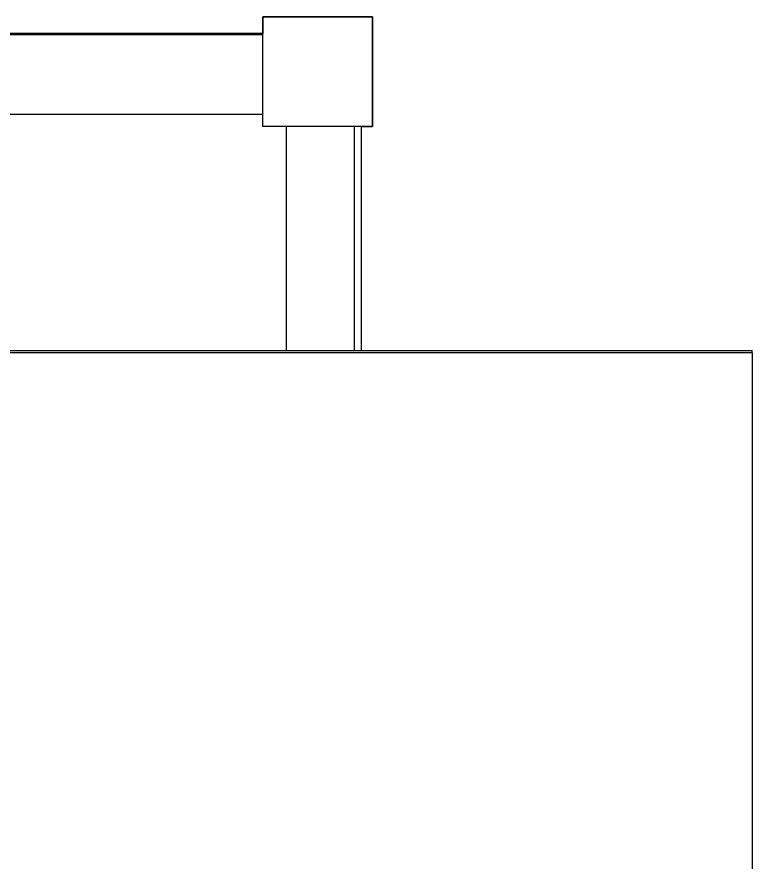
# Model space of a CAD drawing. Header units: millimetres. Extents: x -107267 to 109426, y -98906 to 83910.
# Drawn here: x 62450 to 63791, y 2606 to 4147 of the extents above; entities that cross this region are included whole.
import ezdxf

# ---------------------------------------------------------------- set-up
doc = ezdxf.new("R2010")
doc.units = ezdxf.units.MM
for name, color, linetype in [('Top (Plan) View-Paredes', 254, 'Continuous'), ('Top (Plan) View-Pilares estruturais', 255, 'Continuous'), ('Top (Plan) View-Pisos', 254, 'Continuous'), ('Top (Plan) View-Quadro estrutural', 255, 'Continuous'), ('Top (Plan) View-Telhados', 254, 'Continuous')]:
    doc.layers.add(name, color=color, linetype=linetype)

# ---------------------------------------------------------------- blocks, each defined once
blk = doc.blocks.new('*U231')
at = {"layer": 'Top (Plan) View-Pisos', "color": 0, "linetype": 'ByBlock', "lineweight": -2}
for p, q in [((162103.8, 165349.2), (161903.8, 165349.2)), ((161903.8, 165349.2), (161903.8, 165319.2)), ((162103.8, 165149.2), (162103.8, 165349.2)), ((161903.8, 165319.2), (158368.8, 165319.2)), ((162083.8, 165149.2), (162103.8, 165149.2)), ((162083.8, 164740.7), (162083.8, 165149.2))]:
    blk.add_line(p, q, dxfattribs=at)
blk = doc.blocks.new('*U233')
at = {"layer": 'Top (Plan) View-Quadro estrutural', "color": 0, "linetype": 'ByBlock', "lineweight": -2}
for p, q in [((162071.3, 165149.2), (161946.3, 165149.2)), ((161946.3, 165149.2), (161946.3, 164740.7)), ((162071.3, 164740.7), (162071.3, 165149.2))]:
    blk.add_line(p, q, dxfattribs=at)
blk = doc.blocks.new('*U234')
at = {"layer": 'Top (Plan) View-Pilares estruturais', "color": 0, "linetype": 'ByBlock', "lineweight": -2}
for p, q in [((161903.8, 165349.2), (162103.8, 165349.2)), ((161903.8, 165149.2), (161903.8, 165349.2)), ((162103.8, 165349.2), (162103.8, 165149.2)), ((162103.8, 165149.2), (161903.8, 165149.2))]:
    blk.add_line(p, q, dxfattribs=at)
blk = doc.blocks.new('*U235')
at = {"layer": 'Top (Plan) View-Quadro estrutural', "color": 0, "linetype": 'ByBlock', "lineweight": -2}
for p, q in [((161903.8, 165316.7), (158368.8, 165316.7)), ((161903.8, 165171.7), (161903.8, 165316.7)), ((158368.8, 165171.7), (161903.8, 165171.7))]:
    blk.add_line(p, q, dxfattribs=at)
blk = doc.blocks.new('*U243')
at = {"layer": 'Top (Plan) View-Paredes', "color": 0, "linetype": 'ByBlock', "lineweight": -2}
for p, q in [((157594.8, 164740.7), (162796.3, 164740.7)), ((162796.3, 164736.7), (157594.8, 164736.7)), ((162796.3, 164736.7), (162796.3, 164740.7))]:
    blk.add_line(p, q, dxfattribs=at)
blk = doc.blocks.new('*U249')
at = {"layer": 'Top (Plan) View-Telhados', "color": 0, "linetype": 'ByBlock', "lineweight": -2}
blk.add_line((162796.3, 164736.7), (162796.3, 141115), dxfattribs=at)

msp = doc.modelspace()

# ---------------------------------------------------------------- block references
at = {"layer": 'Top (Plan) View-Paredes'}
msp.add_blockref('*U243', (-99005.4, -161202), dxfattribs=at)
at = {"layer": 'Top (Plan) View-Pilares estruturais'}
msp.add_blockref('*U234', (-99005.4, -161202), dxfattribs=at)
at = {"layer": 'Top (Plan) View-Pisos'}
msp.add_blockref('*U231', (-99005.4, -161202), dxfattribs=at)
at = {"layer": 'Top (Plan) View-Quadro estrutural'}
for name in ['*U235', '*U233']:
    msp.add_blockref(name, (-99005.4, -161202), dxfattribs=at)
at = {"layer": 'Top (Plan) View-Telhados'}
msp.add_blockref('*U249', (-99005.4, -161202), dxfattribs=at)

doc.saveas('drawing.dxf')
